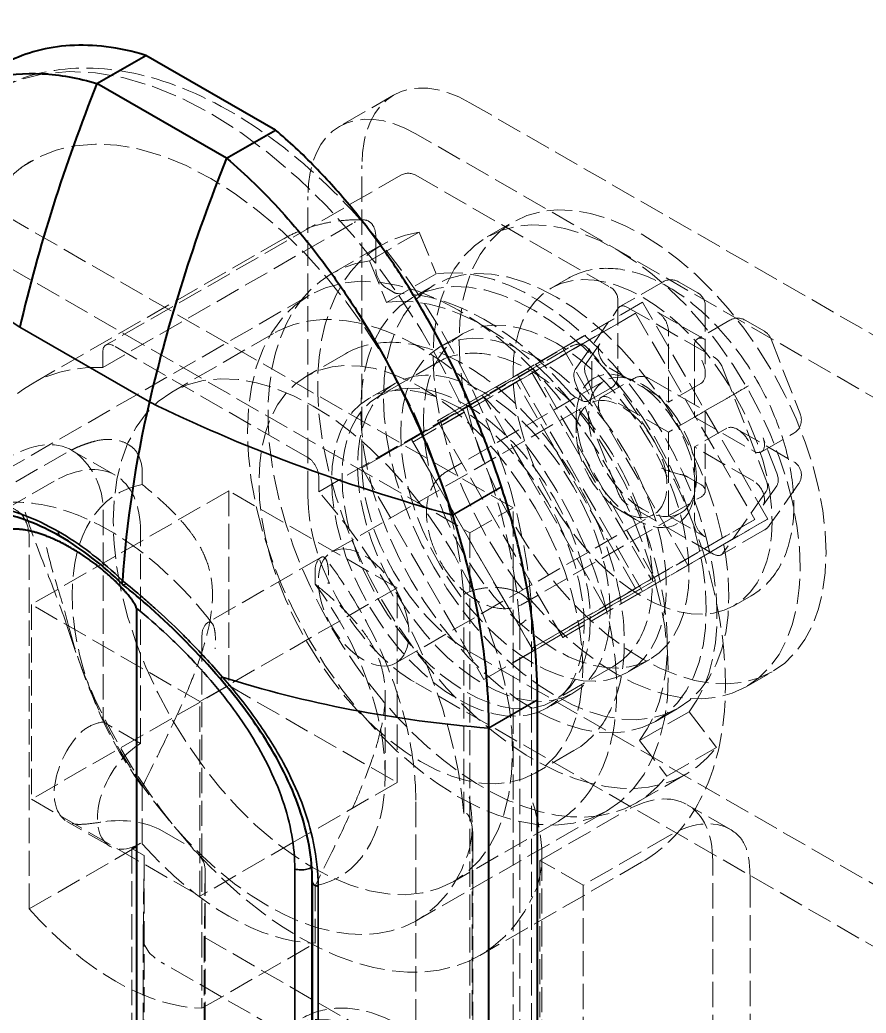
# Model space of a CAD drawing. Header units: millimetres. Extents: x 0 to 2378, y 0 to 1682.
# Drawn here: x 2205.78 to 2216.86, y 1419.48 to 1432.49 of the extents above; entities that cross this region are included whole.
import ezdxf

# ---------------------------------------------------------------- set-up
doc = ezdxf.new("R2010")
doc.units = ezdxf.units.MM
doc.header["$LTSCALE"] = 2
doc.linetypes.add('DASHED', pattern=[0.2067, 0.1654, -0.0413])
for name, color, linetype, lineweight, true_color in [('가려진 것(ISO)', 2, 'DASHED', 18, 0xffff00), ('가시적인 것(ISO)', 3, 'Continuous', 40, 0x00ff00), ('가시적인 좁은 것(ISO)', 3, 'Continuous', 35, 0x00ff00)]:
    doc.layers.add(name, color=color, linetype=linetype, lineweight=lineweight, true_color=true_color)

msp = doc.modelspace()

# ---------------------------------------------------------------- linework, layer by layer
at = {"layer": '가려진 것(ISO)'}
for p, q in [((2210.6735, 1431.501), (2209.9664, 1431.0938)), ((2211.6715, 1431.403), (2218.969, 1427.2006)), ((2218.2619, 1426.7934), (2210.9644, 1430.9958)), ((2210.2573, 1426.658), (2210.2573, 1430.5823)), ((2210.7658, 1430.4521), (2206.905, 1428.2288)), ((2210.9654, 1430.4521), (2213.511, 1428.9862)), ((2209.5502, 1426.2508), (2209.5502, 1430.1751)), ((2212.2374, 1426.0949), (2205.4491, 1430.004)), ((2206.8634, 1427.936), (2210.1585, 1429.8335)), ((2211.8983, 1429.6445), (2212.2377, 1429.8399)), ((2210.3567, 1429.3328), (2211.0072, 1429.7074)), ((2211.0072, 1429.7074), (2211.2321, 1429.162)), ((2204.8835, 1429.6783), (2211.6717, 1425.7692)), ((2209.2226, 1429.6145), (2205.9275, 1427.717)), ((2210.4413, 1429.6314), (2210.4413, 1429.2163)), ((2209.8594, 1429.1627), (2210.5099, 1429.5373)), ((2210.3567, 1429.3328), (2210.5815, 1428.7873)), ((2210.5815, 1428.7873), (2211.2321, 1429.162)), ((2212.7368, 1428.9733), (2212.963, 1429.1037)), ((2214.2046, 1429.057), (2213.6389, 1428.7313)), ((2214.4042, 1429.057), (2214.6565, 1428.9117)), ((2210.6707, 1428.9207), (2210.5827, 1428.9714)), ((2210.9092, 1428.8441), (2211.2062, 1429.0151)), ((2209.5699, 1428.8806), (2204.6304, 1426.0361)), ((2213.6112, 1428.8129), (2213.6112, 1427.8318)), ((2213.9344, 1428.7897), (2212.2944, 1427.838)), ((2212.8879, 1428.187), (2213.9344, 1428.7897)), ((2213.0529, 1427.9064), (2213.6163, 1428.7102)), ((2213.7387, 1428.7214), (2214.8655, 1428.0726)), ((2215.5744, 1425.9491), (2213.9344, 1428.7897)), ((2214.7567, 1428.7384), (2214.7567, 1427.8543)), ((2212.2842, 1427.7399), (2213.8442, 1428.6452)), ((2212.4845, 1427.8622), (2213.8442, 1428.6452)), ((2213.8442, 1428.6452), (2215.4042, 1425.9432)), ((2214.7547, 1428.2993), (2214.1324, 1428.6576)), ((2215.0791, 1428.5534), (2214.6549, 1428.3091)), ((2215.2787, 1428.5534), (2215.531, 1428.4081)), ((2214.2738, 1427.4807), (2214.2738, 1428.4127)), ((2209.0986, 1428.3784), (2207.7692, 1427.6129)), ((2211.2785, 1428.2028), (2211.5754, 1428.3738)), ((2215.6177, 1428.3071), (2216.0014, 1427.3177)), ((2209.5504, 1426.7531), (2207.0048, 1428.219)), ((2209.6918, 1426.3072), (2212.9869, 1428.2048)), ((2212.8879, 1428.187), (2211.2479, 1427.2353)), ((2214.5279, 1425.3465), (2212.8879, 1428.187)), ((2213.3739, 1428.2442), (2213.1943, 1427.9879)), ((2214.6133, 1428.2172), (2214.6133, 1427.2852)), ((2206.8634, 1428.137), (2206.8634, 1427.936)), ((2210.0419, 1428.1139), (2209.5328, 1427.8207)), ((2211.2539, 1428.004), (2210.4761, 1427.5561)), ((2212.5061, 1427.9209), (2210.9061, 1426.9924)), ((2211.8555, 1427.5463), (2212.5061, 1427.9209)), ((2214.1061, 1425.1496), (2212.5061, 1427.9209)), ((2213.2697, 1428.0027), (2213.2697, 1427.5875)), ((2213.4964, 1427.9284), (2214.2738, 1427.4807)), ((2214.988, 1427.9203), (2215.5514, 1426.4677)), ((2210.9451, 1426.9689), (2212.4679, 1427.8526)), ((2212.2944, 1427.838), (2211.2479, 1427.2353)), ((2213.4354, 1427.7601), (2211.3706, 1426.5711)), ((2212.2944, 1427.838), (2213.9344, 1424.9974)), ((2212.5051, 1427.8312), (2214.0279, 1425.1937)), ((2213.1943, 1427.8244), (2213.3739, 1427.3612)), ((2213.3966, 1427.5457), (2213.8209, 1427.7901)), ((2214.0205, 1427.7901), (2214.7567, 1427.3661)), ((2210.6878, 1427.7242), (2210.3484, 1427.5287)), ((2210.9245, 1426.9569), (2212.2842, 1427.7399)), ((2213.8442, 1425.0379), (2212.2842, 1427.7399)), ((2213.6163, 1426.2903), (2213.0529, 1427.7429)), ((2213.511, 1427.6585), (2213.2281, 1427.4957)), ((2214.6981, 1427.725), (2214.2738, 1427.4807)), ((2211.8555, 1427.5463), (2210.2555, 1426.6178)), ((2213.4555, 1424.775), (2211.8555, 1427.5463)), ((2213.1283, 1427.5055), (2213.0403, 1427.5561)), ((2214.2738, 1427.0882), (2213.4964, 1427.5359)), ((2215.0375, 1427.5295), (2214.6133, 1427.2852)), ((2209.8612, 1425.5172), (2213.2411, 1427.4636)), ((2214.7567, 1427.3661), (2214.7567, 1426.3185)), ((2211.2479, 1427.2353), (2212.8879, 1424.3948)), ((2213.0664, 1427.0777), (2213.0664, 1427.2895)), ((2214.6981, 1427.3326), (2214.2738, 1427.0882)), ((2214.6133, 1427.2852), (2215.3907, 1426.8375)), ((2215.0375, 1427.1371), (2214.6133, 1426.8928)), ((2215.1786, 1427.1232), (2215.9148, 1426.6992)), ((2210.2555, 1426.6178), (2210.9061, 1426.9924)), ((2210.9061, 1426.9924), (2212.5061, 1424.2211)), ((2214.2738, 1425.9927), (2214.2738, 1427.0882)), ((2215.4905, 1426.8277), (2215.9148, 1427.072)), ((2215.6928, 1426.5491), (2215.5132, 1427.0123)), ((2207.0254, 1426.5228), (2206.4597, 1426.8486)), ((2212.4679, 1424.2884), (2210.9451, 1426.9258)), ((2215.3907, 1426.4451), (2214.6133, 1426.8928)), ((2214.6133, 1426.8928), (2214.6133, 1425.9608)), ((2206.3833, 1426.8148), (2205.1599, 1426.1103)), ((2210.2555, 1426.6178), (2211.8555, 1423.8465)), ((2207.3812, 1426.4002), (2207.3812, 1426.5688)), ((2209.6918, 1426.3072), (2209.6918, 1426.5082)), ((2214.6981, 1426.3999), (2214.5275, 1426.4982)), ((2206.227, 1426.4444), (2205.0956, 1425.7929)), ((2215.5132, 1426.1293), (2215.6928, 1426.3856)), ((2215.9787, 1426.4111), (2215.595, 1425.8636)), ((2208.5126, 1426.3171), (2205.9278, 1424.8287)), ((2210.7188, 1425.0467), (2208.5126, 1426.3171)), ((2208.5126, 1426.3171), (2208.5126, 1423.7664)), ((2214.2738, 1425.9927), (2214.6981, 1426.237)), ((2215.5514, 1426.3041), (2214.988, 1425.5004)), ((2206.8684, 1426.0699), (2206.8684, 1423.2903)), ((2211.6717, 1425.7692), (2212.2374, 1426.0949)), ((2212.2374, 1394.7011), (2212.2374, 1426.0949)), ((2214.8655, 1425.4891), (2213.7387, 1426.138)), ((2210.6995, 1424.0614), (2214.0795, 1426.0078)), ((2214.4335, 1426.027), (2212.3687, 1424.838)), ((2213.658, 1426.0503), (2213.8412, 1425.944)), ((2215.4042, 1425.9432), (2213.8442, 1425.0379)), ((2213.9344, 1424.9974), (2215.5744, 1425.9491)), ((2214.0445, 1425.1602), (2215.4042, 1425.9432)), ((2214.2738, 1425.9927), (2214.7547, 1425.7158)), ((2214.5279, 1425.3465), (2215.5744, 1425.9491)), ((2215.531, 1425.8051), (2214.9653, 1425.4793)), ((2205.8995, 1420.8421), (2205.8995, 1425.7155)), ((2207.3583, 1423.0081), (2207.3583, 1425.7878)), ((2211.6717, 1425.7692), (2211.6717, 1394.3754)), ((2209.7218, 1425.4464), (2208.2401, 1424.5932)), ((2212.8879, 1424.3948), (2214.5279, 1425.3465)), ((2209.644, 1425.2658), (2209.644, 1425.0972)), ((2214.0279, 1425.1506), (2212.5051, 1424.2669)), ((2212.5061, 1424.2211), (2214.1061, 1425.1496)), ((2213.4555, 1424.775), (2214.1061, 1425.1496)), ((2210.7188, 1425.0467), (2208.3867, 1423.7037)), ((2210.7188, 1422.4959), (2210.7188, 1425.0467)), ((2212.4845, 1424.2549), (2213.8442, 1425.0379)), ((2211.5925, 1424.9596), (2211.5925, 1422.093)), ((2212.8879, 1424.3948), (2213.9344, 1424.9974)), ((2215.1321, 1424.8137), (2215.3584, 1424.9441)), ((2208.134, 1423.5582), (2205.9278, 1424.8287)), ((2205.9278, 1424.8287), (2205.9278, 1422.2779)), ((2211.8555, 1423.8465), (2213.4555, 1424.775)), ((2212.4802, 1424.7752), (2212.4802, 1395.6769)), ((2212.3279, 1424.5679), (2212.3279, 1395.4673)), ((2208.1623, 1424.4125), (2208.1623, 1419.5391)), ((2211.6715, 1424.2085), (2218.969, 1420.0062)), ((2211.8555, 1423.8465), (2212.5061, 1424.2211)), ((2213.7337, 1423.9392), (2214.0307, 1424.1102)), ((2213.5494, 1424.0177), (2212.7716, 1423.5698)), ((2215.2917, 1423.7517), (2215.6311, 1423.9472)), ((2208.5126, 1423.7664), (2205.9278, 1422.2779)), ((2208.5126, 1423.7664), (2210.7188, 1422.4959)), ((2218.2619, 1419.599), (2210.9644, 1423.8013)), ((2208.3867, 1423.7037), (2208.134, 1423.5582)), ((2210.5632, 1423.6492), (2210.5632, 1422.5904)), ((2213.0233, 1423.6686), (2212.6839, 1423.4731)), ((2208.134, 1421.0075), (2208.134, 1423.5582)), ((2214.103, 1423.2979), (2214.4, 1423.469)), ((2213.8944, 1423.0493), (2214.5449, 1423.4239)), ((2214.5449, 1423.4239), (2214.9047, 1422.9568)), ((2207.3583, 1423.0081), (2206.8684, 1423.2903)), ((2213.8944, 1423.0493), (2214.2542, 1422.5822)), ((2214.2542, 1422.5822), (2214.9047, 1422.9568)), ((2213.0361, 1422.9144), (2212.527, 1422.6212)), ((2213.8517, 1422.2301), (2214.5022, 1422.6047)), ((2207.3812, 1421.6954), (2207.3812, 1422.4454)), ((2210.7188, 1422.4959), (2209.354, 1421.71)), ((2205.9278, 1422.2779), (2208.134, 1421.0075)), ((2210.9632, 1400.3738), (2210.9632, 1422.2647)), ((2215.0864, 1421.8808), (2214.5207, 1422.2066)), ((2213.4624, 1422.1213), (2210.9733, 1420.6879)), ((2212.5909, 1421.4766), (2213.7223, 1422.1281)), ((2206.9591, 1421.6608), (2206.3934, 1421.9866)), ((2212.7914, 1421.9657), (2211.4621, 1421.2002)), ((2211.702, 1421.929), (2211.702, 1402.5893)), ((2207.6412, 1421.863), (2207.97, 1421.6736)), ((2211.7118, 1421.7784), (2211.7118, 1396.2595)), ((2214.288, 1421.8023), (2213.1566, 1421.1508)), ((2205.8995, 1420.8421), (2207.3812, 1421.6954)), ((2207.3583, 1421.7001), (2207.2442, 1421.6344)), ((2209.3538, 1421.7099), (2208.134, 1421.0075)), ((2207.2442, 1421.6344), (2207.2442, 1409.5347)), ((2207.4069, 1421.5407), (2207.2442, 1421.6344)), ((2207.3927, 1420.4739), (2207.4069, 1421.5407)), ((2207.4069, 1421.5407), (2207.4069, 1409.441)), ((2212.6157, 1421.5409), (2212.6157, 1401.0829)), ((2213.9228, 1421.4525), (2211.8015, 1420.2309)), ((2213.1566, 1421.1508), (2212.5909, 1421.4766)), ((2212.5909, 1421.4766), (2212.5909, 1398.5853)), ((2214.8537, 1418.6919), (2214.8537, 1421.4715)), ((2208.2043, 1421.3443), (2208.1927, 1420.4703)), ((2208.2043, 1421.3478), (2208.2043, 1409.2481)), ((2209.644, 1421.1424), (2209.644, 1420.3923)), ((2213.1566, 1421.1508), (2213.1566, 1398.2595)), ((2215.3436, 1421.1894), (2215.3436, 1418.4098)), ((2207.3927, 1420.4703), (2207.3927, 1408.3706)), ((2208.1927, 1420.4703), (2212.7182, 1417.8643)), ((2208.1927, 1420.4703), (2208.1927, 1408.3706)), ((2208.1623, 1419.5391), (2209.644, 1420.3923)), ((2212.1525, 1417.5385), (2207.627, 1420.1446))]:
    msp.add_line(p, q, dxfattribs=at)
for centre, start, end in [((2210.8656, 1430.2788), 60.06401, 119.93599), ((2214.3044, 1428.8837), 60.06401, 119.93599), ((2213.4112, 1428.8129), 0, 60.06401), ((2214.5567, 1428.7384), 0, 60.06401), ((2215.1789, 1428.3801), 60.06401, 119.93599), ((2215.4312, 1428.2348), 21.19789, 60.06401), ((2213.4112, 1427.8318), 299.93599, 0), ((2213.9207, 1427.6167), 60.06401, 119.93599), ((2215.8149, 1427.2453), 299.93599, 21.19789), ((2215.8149, 1426.5259), 324.97291, 60.06401), ((2215.4312, 1425.9784), 299.93599, 324.97291)]:
    msp.add_arc(centre, 0.2, start, end, dxfattribs=at)
for centre, major_axis, ratio, start_param, end_param in [((2208.2776, 1426.5665), (-2.8657, 4.9764), 0.5780931, 4.0000824, 6.9993593), ((2211.6715, 1429.7679), (-0.9981, 1.7332), 0.5780931, 5.4997209, 7.0705172), ((2208.2776, 1426.5665), (-2.3467, 4.0751), 0.5780931, 4.007562, 6.9918797), ((2210.9644, 1429.3607), (-0.9981, 1.7332), 0.5780931, 5.4997209, 7.0705172), ((2212.5061, 1426.071), (1.9961, -3.4663), 0.5780931, 2.9166336, 6.5120118), ((2211.8555, 1425.6964), (1.9961, -3.4663), 0.5780931, 2.9166336, 6.5120118), ((2210.5827, 1429.1349), (0.0998, -0.1733), 0.5780931, 3.9289245, 5.4997209), ((2212.5061, 1426.071), (-1.6967, 2.9464), 0.5780931, 3.3704192, 6.0582262), ((2211.8555, 1425.6964), (-1.6967, 2.9464), 0.5780931, 3.3704192, 6.0582262), ((2210.6707, 1429.0842), (0.0998, -0.1733), 0.5780931, 5.4997209, 5.9684047), ((2211.8555, 1425.6964), (-1.7513, 3.0411), 0.5780931, 5.031037, 5.9684047), ((2213.7387, 1428.5579), (-0.0998, 0.1733), 0.5780931, 5.4997209, 6.5469184), ((2214.1324, 1428.4941), (-0.0998, 0.1733), 0.5780931, 3.9289245, 5.4997209), ((2214.7547, 1428.1358), (-0.0998, 0.1733), 0.5780931, 5.4997209, 7.0705172), ((2207.0048, 1428.0555), (-0.0998, 0.1733), 0.5780931, 5.4997209, 7.0705172), ((2213.4964, 1428.0919), (-0.0998, 0.1733), 0.5780931, 0.2637331, 2.3581282), ((2214.5567, 1427.9699), (0.1416, -0.2449), 0.5769785, 6.2822185, 7.8530148), ((2214.8655, 1427.9091), (-0.0998, 0.1733), 0.5780931, 4.4525233, 5.4997209), ((2208.2776, 1423.636), (-2.3501, 4.081), 0.5780931, 5.9383399, 6.9753227), ((2213.1754, 1427.7542), (-0.0998, 0.1733), 0.5780931, 0.2637331, 1.3109306), ((2213.3168, 1427.8356), (-0.0998, 0.1733), 0.5780931, 0.2637331, 1.3109306), ((2215.1789, 1427.6116), (0.2, 0.1156), 0.0016725, 3.9260239, 5.4968203), ((2213.0403, 1427.7196), (0.0998, -0.1733), 0.5780931, 5.031037, 5.4997209), ((2213.1283, 1427.669), (0.0998, -0.1733), 0.5780931, 5.4997209, 7.0705172), ((2213.4964, 1427.3724), (-0.0998, 0.1733), 0.5780931, 5.4997209, 7.594116), ((2214.5567, 1427.2505), (0.2, 0.1156), 0.0016725, 5.4968203, 7.0676166), ((2215.1789, 1426.8922), (-0.1416, 0.2449), 0.5769785, 4.7114221, 6.2822185), ((2205.6613, 1425.4621), (0.7985, 1.3865), 0.5780931, 6.2185877, 7.0666498), ((2215.3907, 1427.001), (0.0998, -0.1733), 0.5780931, 5.4997209, 7.594116), ((2206.227, 1425.1363), (0.7985, 1.3865), 0.5780931, 5.4958534, 7.0666498), ((2207.0984, 1426.7317), (0.1996, -0.3466), 0.5780931, 0.7873319, 1.3777872), ((2209.5504, 1426.5896), (-0.0998, 0.1733), 0.5780931, 3.9289245, 5.4997209), ((2211.6715, 1425.8436), (-0.9981, 1.7332), 0.5780931, 0.7873319, 2.3581282), ((2214.3044, 1426.6272), (-0.2442, 0.0861), 0.2196918, 1.1244757, 2.1718132), ((2214.3861, 1426.4167), (0.2155, -0.0261), 0.5643253, 0.9254022, 1.449001), ((2215.4289, 1426.4564), (0.0998, -0.1733), 0.5780931, 0.2637331, 1.3109306), ((2215.5703, 1426.5379), (0.0998, -0.1733), 0.5780931, 0.2637331, 1.3109306), ((2208.5126, 1423.7713), (-1.4472, 2.5131), 0.5780931, 6.0841509, 8.0568834), ((2214.5567, 1426.3185), (0.2, 0), 0.5758617, 5.4977871, 7.0685835), ((2215.3907, 1426.2816), (0.0998, -0.1733), 0.5780931, 0.2637331, 2.3581282), ((2210.9644, 1425.4364), (0.9981, -1.7332), 0.5780931, 3.9289245, 5.4997209), ((2208.2776, 1423.636), (-2.3501, 4.081), 0.5780931, 4.024119, 5.0611018), ((2213.7387, 1426.3015), (0.0998, -0.1733), 0.5780931, 4.4525233, 5.4997209), ((2214.7547, 1425.8793), (0.0998, -0.1733), 0.5780931, 3.9289245, 5.4997209), ((2205.6167, 1425.8784), (-0.1996, 0.3466), 0.5780931, 3.9289245, 4.5193799), ((2209.9268, 1425.1029), (-0.1996, 0.3466), 0.5780931, 0.1968765, 0.7873319), ((2214.8655, 1425.6526), (0.0998, -0.1733), 0.5780931, 5.4997209, 6.5469184), ((2208.5126, 1423.7713), (1.4472, -2.5131), 0.5780931, 6.0841509, 8.0568834), ((2209.4514, 1424.3119), (2.3501, -4.081), 0.5780931, 4.344059, 6.6553827), ((2209.0271, 1424.0676), (1.9462, -3.3797), 0.5780931, 4.2505655, 6.7488762), ((2208.4451, 1424.2496), (-0.1996, 0.3466), 0.5780931, 0.1968765, 0.7873319), ((2206.7927, 1422.6799), (-0.3992, -0.6933), 0.5780931, 4.4486559, 6.543051), ((2207.3583, 1422.3541), (-0.3992, -0.6933), 0.5780931, 3.9250571, 7.0666498), ((2213.7223, 1420.82), (0.7985, 1.3865), 0.5780931, 5.4958534, 7.0666498), ((2207.0755, 1421.5372), (0.8, 0), 0.5758617, 0.7853988, 1.8325957), ((2214.288, 1420.4943), (0.7985, 1.3865), 0.5780931, 6.2185877, 7.0666498), ((2208.5126, 1423.7713), (1.8464, -3.2064), 0.5780931, 5.0525321, 5.9469096), ((2207.4043, 1421.3478), (0.8, 0), 0.5758617, 6.2755519, 7.0685828), ((2207.0309, 1422.9181), (1.8464, -3.2064), 0.5780931, 5.0525321, 5.9469096), ((2208.1927, 1420.4703), (-0.8, 0), 0.5758617, 6.2755519, 7.0685835)]:
    msp.add_ellipse(centre, major_axis=major_axis, ratio=ratio, start_param=start_param, end_param=end_param, dxfattribs=at)
for centre, major_axis in [((2213.9344, 1426.8935), (1.6967, -2.9464)), ((2213.595, 1426.6981), (1.6967, -2.9464)), ((2211.5161, 1425.5009), (1.9462, -3.3797)), ((2212.8031, 1426.242), (1.5969, -2.7731)), ((2212.5061, 1426.071), (1.5969, -2.7731)), ((2213.9344, 1426.8935), (1.1977, -2.0798)), ((2212.8031, 1426.242), (1.2276, -2.1318)), ((2212.5061, 1426.071), (1.2276, -2.1318)), ((2211.0299, 1425.2209), (1.4971, -2.5998)), ((2209.6157, 1424.4065), (1.8464, -3.2064)), ((2211.8555, 1425.6964), (1.1677, -2.0278)), ((2211.5161, 1425.5009), (1.1677, -2.0278)), ((2211.6239, 1425.563), (1.1478, -1.9931)), ((2213.8442, 1426.8416), (0.5489, -0.9532)), ((2213.9344, 1426.8935), (0.499, -0.8666)), ((2213.6603, 1426.7357), (0.4192, -0.7279)), ((2210.2803, 1424.7893), (0.4192, -0.7279)), ((2210.4555, 1417.2019), (1.1977, -2.0798))]:
    msp.add_ellipse(centre, major_axis=major_axis, ratio=0.5780931, dxfattribs=at)
for points, knots in [([(2205.4119, 1431.5429), (2205.7212, 1431.7211), (2206.0724, 1431.8237), (2206.8323, 1431.8777), (2207.2429, 1431.8182), (2208.1059, 1431.5385), (2208.5593, 1431.3016), (2209.4441, 1430.6753), (2209.8747, 1430.2823), (2210.6639, 1429.3881), (2211.0228, 1428.8877), (2211.6369, 1427.8284), (2211.8925, 1427.27), (2212.2765, 1426.145), (2212.4046, 1425.5786), (2212.4681, 1424.9509), (2212.4749, 1424.8676), (2212.4799, 1424.7848)], [3.9289245, 3.9289245, 3.9289245, 3.9289245, 4.2022228, 4.2022228, 4.4979342, 4.4979342, 4.8260424, 4.8260424, 5.1614719, 5.1614719, 5.4946202, 5.4946202, 5.8265349, 5.8265349, 6.1596054, 6.1596054, 6.2109834, 6.2109834, 6.2109834, 6.2109834]), ([(2205.1145, 1428.9811), (2205.1264, 1429.1518), (2205.1491, 1429.3125), (2205.2138, 1429.6103), (2205.2557, 1429.7473), (2205.3556, 1429.9952), (2205.4134, 1430.106), (2205.5416, 1430.3014), (2205.6119, 1430.3859), (2205.7631, 1430.531), (2205.8439, 1430.5916), (2205.9309, 1430.6417)], [3.21910618, 3.21910618, 3.21910618, 3.21910618, 3.36106985, 3.36106985, 3.50303352, 3.50303352, 3.64499719, 3.64499719, 3.78696086, 3.78696086, 3.92892453, 3.92892453, 3.92892453, 3.92892453]), ([(2210.2792, 1429.8685), (2210.2038, 1429.8706), (2210.1288, 1429.8691), (2209.9806, 1429.8584), (2209.9072, 1429.8493), (2209.7626, 1429.8233), (2209.6914, 1429.8064), (2209.5518, 1429.7648), (2209.4834, 1429.7401), (2209.3501, 1429.6831), (2209.2853, 1429.6506), (2209.2226, 1429.6145)], [2.01326264, 2.01326264, 2.01326264, 2.01326264, 2.08146227, 2.08146227, 2.14966189, 2.14966189, 2.21786152, 2.21786152, 2.28606115, 2.28606115, 2.35426078, 2.35426078, 2.35426078, 2.35426078]), ([(2210.4413, 1429.6314), (2210.4413, 1429.6785), (2210.4326, 1429.729), (2210.4041, 1429.7974), (2210.3802, 1429.8286), (2210.3298, 1429.8615), (2210.2952, 1429.8704), (2210.2318, 1429.866), (2210.1922, 1429.853), (2210.1585, 1429.8335)], [0.47463503, 0.47463503, 0.47463503, 0.47463503, 0.5177997, 0.5177997, 0.55812163, 0.55812163, 0.59579035, 0.59579035, 0.63156744, 0.63156744, 0.63156744, 0.63156744]), ([(2212.963, 1429.1037), (2213.0922, 1429.178), (2213.239, 1429.2205), (2213.5568, 1429.2417), (2213.7288, 1429.2159), (2214.0895, 1429.0967), (2214.2787, 1428.9968), (2214.6475, 1428.7334), (2214.8269, 1428.5688), (2215.1557, 1428.1943), (2215.3053, 1427.9849), (2215.5612, 1427.5418), (2215.6677, 1427.3083), (2215.8276, 1426.8384), (2215.8808, 1426.6019), (2215.9266, 1426.1471), (2215.9188, 1425.9288), (2215.8371, 1425.5351), (2215.7639, 1425.3585), (2215.5753, 1425.1027), (2215.4743, 1425.0108), (2215.3584, 1424.9441)], [3.9289245, 3.9289245, 3.9289245, 3.9289245, 4.2052532, 4.2052532, 4.5032752, 4.5032752, 4.8312275, 4.8312275, 5.1653932, 5.1653932, 5.4974106, 5.4974106, 5.8283163, 5.8283163, 6.1602978, 6.1602978, 6.4944399, 6.4944399, 6.8224877, 6.8224877, 7.0705172, 7.0705172, 7.0705172, 7.0705172]), ([(2212.7914, 1421.9657), (2212.9894, 1422.0797), (2213.1567, 1422.2457), (2213.4179, 1422.6663), (2213.5091, 1422.924), (2213.6063, 1423.509), (2213.6092, 1423.8388), (2213.5245, 1424.5322), (2213.4365, 1424.8959), (2213.1799, 1425.6192), (2213.0114, 1425.9787), (2212.611, 1426.6583), (2212.3792, 1426.9784), (2211.8747, 1427.548), (2211.602, 1427.7972), (2211.0412, 1428.1993), (2210.7532, 1428.352), (2210.1901, 1428.5417), (2209.9148, 1428.5793), (2209.4568, 1428.5345), (2209.267, 1428.4754), (2209.0986, 1428.3784)], [5.4958534, 5.4958534, 5.4958534, 5.4958534, 5.7967464, 5.7967464, 6.1096933, 6.1096933, 6.4339341, 6.4339341, 6.7593045, 6.7593045, 7.083762, 7.083762, 7.4078517, 7.4078517, 7.7323914, 7.7323914, 8.0578304, 8.0578304, 8.3815069, 8.3815069, 8.6374461, 8.6374461, 8.6374461, 8.6374461]), ([(2213.0361, 1422.9144), (2213.1967, 1423.0068), (2213.3327, 1423.1409), (2213.5462, 1423.4802), (2213.6211, 1423.6881), (2213.7027, 1424.1612), (2213.7063, 1424.4287), (2213.6398, 1424.9913), (2213.5693, 1425.2865), (2213.3626, 1425.8735), (2213.2266, 1426.1652), (2212.9029, 1426.7168), (2212.7153, 1426.9766), (2212.3064, 1427.4393), (2212.0852, 1427.6419), (2211.6293, 1427.9693), (2211.3946, 1428.0938), (2210.935, 1428.2484), (2210.7097, 1428.279), (2210.3349, 1428.2417), (2210.1797, 1428.1932), (2210.0419, 1428.1139)], [5.4958534, 5.4958534, 5.4958534, 5.4958534, 5.7927063, 5.7927063, 6.1036639, 6.1036639, 6.4287147, 6.4287147, 6.75537, 6.75537, 7.0809067, 7.0809067, 7.405978, 7.405978, 7.7315989, 7.7315989, 8.0583196, 8.0583196, 8.3827602, 8.3827602, 8.6374461, 8.6374461, 8.6374461, 8.6374461]), ([(2212.9869, 1428.2048), (2213.0206, 1428.2242), (2213.0602, 1428.2372), (2213.1236, 1428.2416), (2213.1582, 1428.2327), (2213.2086, 1428.1998), (2213.2325, 1428.1687), (2213.261, 1428.1003), (2213.2697, 1428.0497), (2213.2697, 1428.0027)], [-0.63156744, -0.63156744, -0.63156744, -0.63156744, -0.59579035, -0.59579035, -0.55812163, -0.55812163, -0.5177997, -0.5177997, -0.47463503, -0.47463503, -0.47463503, -0.47463503]), ([(2213.9228, 1421.4525), (2214.1762, 1421.5984), (2214.3931, 1421.8056), (2214.7426, 1422.3238), (2214.8684, 1422.6407), (2215.0223, 1423.3698), (2215.0394, 1423.7892), (2214.9566, 1424.6745), (2214.8541, 1425.1412), (2214.543, 1426.0684), (2214.335, 1426.5286), (2213.8354, 1427.3995), (2213.5442, 1427.8103), (2213.2209, 1428.1812), (2213.2171, 1428.1856), (2213.2132, 1428.1899)], [5.4958534, 5.4958534, 5.4958534, 5.4958534, 5.7714997, 5.7714997, 6.0690102, 6.0690102, 6.3970059, 6.3970059, 6.7314524, 6.7314524, 7.0637199, 7.0637199, 7.3948489, 7.3948489, 7.3987869, 7.3987869, 7.3987869, 7.3987869]), ([(2213.5494, 1424.0177), (2213.6727, 1424.0887), (2213.7774, 1424.191), (2213.9431, 1424.449), (2214.0017, 1424.6072), (2214.0677, 1424.9681), (2214.072, 1425.1733), (2214.0238, 1425.6051), (2213.9708, 1425.8318), (2213.8141, 1426.2825), (2213.7105, 1426.5065), (2213.4635, 1426.93), (2213.3201, 1427.1296), (2213.0069, 1427.4854), (2212.837, 1427.6414), (2212.486, 1427.894), (2212.3047, 1427.9904), (2211.9486, 1428.1098), (2211.7734, 1428.1335), (2211.4817, 1428.1036), (2211.3611, 1428.0657), (2211.2539, 1428.004)], [5.4958534, 5.4958534, 5.4958534, 5.4958534, 5.7865077, 5.7865077, 6.0940592, 6.0940592, 6.4202398, 6.4202398, 6.7489827, 6.7489827, 7.0762878, 7.0762878, 7.4029609, 7.4029609, 7.7303391, 7.7303391, 8.059131, 8.059131, 8.3847206, 8.3847206, 8.6374461, 8.6374461, 8.6374461, 8.6374461]), ([(2212.4845, 1427.8622), (2212.4796, 1427.8594), (2212.4738, 1427.856), (2212.4679, 1427.8526), (2212.4679, 1427.8526), (2212.4679, 1427.8526)], [-0.1732924933, -0.1732924933, -0.1732924933, -0.1732924933, -0.1644983658, -0.1644983658, -0.1644968349, -0.1644968349, -0.1644968349, -0.1644968349]), ([(2207.3333, 1426.7784), (2207.332, 1426.7815), (2207.3306, 1426.7845), (2207.313, 1426.8214), (2207.2903, 1426.8515), (2207.2302, 1426.908), (2207.1917, 1426.9319), (2207.0956, 1426.9734), (2207.0359, 1426.9862), (2206.9209, 1426.994), (2206.865, 1426.9901), (2206.7541, 1426.9695), (2206.6987, 1426.9521), (2206.6457, 1426.9283), (2206.6449, 1426.928), (2206.6441, 1426.9276)], [-0.19610765, -0.19610765, -0.19610765, -0.19610765, -0.19355647, -0.19355647, -0.16478853, -0.16478853, -0.13089559, -0.13089559, -0.08571649, -0.08571649, -0.04378836, -0.04378836, 0, 0, 0.00064711, 0.00064711, 0.00064711, 0.00064711]), ([(2206.7609, 1426.9689), (2206.7344, 1426.962), (2206.7081, 1426.9544), (2206.6561, 1426.9379), (2206.6303, 1426.929), (2206.5792, 1426.9097), (2206.554, 1426.8995), (2206.5041, 1426.8775), (2206.4795, 1426.8659), (2206.4309, 1426.8413), (2206.4069, 1426.8284), (2206.3833, 1426.8148)], [2.19718119, 2.19718119, 2.19718119, 2.19718119, 2.2285971, 2.2285971, 2.26001302, 2.26001302, 2.29142894, 2.29142894, 2.32284486, 2.32284486, 2.35426078, 2.35426078, 2.35426078, 2.35426078]), ([(2210.9245, 1426.9569), (2210.9322, 1426.9468), (2210.9393, 1426.936), (2210.9451, 1426.9258), (2210.9451, 1426.9258), (2210.9451, 1426.9258)], [-0.1732924933, -0.1732924933, -0.1732924933, -0.1732924933, -0.1644983658, -0.1644983658, -0.1644970959, -0.1644970959, -0.1644970959, -0.1644970959]), ([(2206.5098, 1426.8159), (2206.5938, 1426.7539), (2206.6835, 1426.6525), (2206.8243, 1426.392), (2206.8684, 1426.2294), (2206.8684, 1426.0699)], [0.33262756, 0.33262756, 0.33262756, 0.33262756, 0.46636399, 0.46636399, 0.61266995, 0.61266995, 0.61266995, 0.61266995]), ([(2211.3706, 1426.5711), (2211.3151, 1426.5391), (2211.2666, 1426.4955), (2211.186, 1426.3898), (2211.1557, 1426.3266), (2211.1114, 1426.1792), (2211.102, 1426.0933), (2211.1069, 1425.9072), (2211.1239, 1425.8064), (2211.1821, 1425.6061), (2211.2233, 1425.5067), (2211.3248, 1425.3186), (2211.3849, 1425.2297), (2211.52, 1425.0694), (2211.5949, 1424.998), (2211.7557, 1424.88), (2211.8417, 1424.8335), (2212.0157, 1424.7781), (2212.1038, 1424.7669), (2212.2528, 1424.7865), (2212.314, 1424.8064), (2212.3687, 1424.838)], [2.3542608, 2.3542608, 2.3542608, 2.3542608, 2.592027, 2.592027, 2.8537382, 2.8537382, 3.1720468, 3.1720468, 3.5250954, 3.5250954, 3.8772465, 3.8772465, 4.2259396, 4.2259396, 4.5766864, 4.5766864, 4.9312889, 4.9312889, 5.2613846, 5.2613846, 5.4958534, 5.4958534, 5.4958534, 5.4958534]), ([(2205.8516, 1425.9252), (2205.8503, 1425.9282), (2205.8489, 1425.9312), (2205.8313, 1425.9681), (2205.8086, 1425.9983), (2205.7485, 1426.0548), (2205.71, 1426.0787), (2205.6139, 1426.1202), (2205.5542, 1426.133), (2205.4392, 1426.1407), (2205.3833, 1426.1369), (2205.2947, 1426.1204), (2205.2609, 1426.1115), (2205.2278, 1426.1003)], [-0.19610765, -0.19610765, -0.19610765, -0.19610765, -0.19355647, -0.19355647, -0.16478853, -0.16478853, -0.13089559, -0.13089559, -0.08571649, -0.08571649, -0.04378836, -0.04378836, -0.01724188, -0.01724188, -0.01724188, -0.01724188]), ([(2208.297, 1424.581), (2208.1292, 1424.7983), (2207.9484, 1425.0005), (2207.5686, 1425.3646), (2207.3697, 1425.5265), (2206.961, 1425.8013), (2206.7513, 1425.9142), (2206.3276, 1426.0825), (2206.1136, 1426.1379), (2205.6892, 1426.1807), (2205.4786, 1426.1677), (2205.2792, 1426.1157)], [1.0144187, 1.0144187, 1.0144187, 1.0144187, 1.2509712, 1.2509712, 1.4875237, 1.4875237, 1.7240762, 1.7240762, 1.9606287, 1.9606287, 2.1971812, 2.1971812, 2.1971812, 2.1971812]), ([(2206.4042, 1424.5139), (2206.3139, 1424.8027), (2206.1983, 1425.0842), (2205.9922, 1425.6102), (2205.9012, 1425.8542), (2205.8385, 1426.0667)], [-0.47492577, -0.47492577, -0.47492577, -0.47492577, -0.23746289, -0.23746289, 0, 0, 0, 0]), ([(2206.128, 1425.5742), (2206.1593, 1425.4325), (2206.2049, 1425.2713), (2206.3082, 1424.9287), (2206.366, 1424.7475), (2206.4108, 1424.5663)], [0, 0, 0, 0, 0.15025987, 0.15025987, 0.30051975, 0.30051975, 0.30051975, 0.30051975]), ([(2209.6918, 1425.4203), (2209.6932, 1425.4218), (2209.6945, 1425.4232), (2209.7106, 1425.4407), (2209.7244, 1425.4498), (2209.7519, 1425.4558), (2209.7647, 1425.4502), (2209.7899, 1425.4219), (2209.8006, 1425.3942), (2209.8148, 1425.3275), (2209.8187, 1425.2892), (2209.8215, 1425.2032), (2209.82, 1425.1547), (2209.8155, 1425.1029), (2209.8154, 1425.1022), (2209.8154, 1425.1014)], [0.20963423, 0.20963423, 0.20963423, 0.20963423, 0.21275224, 0.21275224, 0.24791191, 0.24791191, 0.28933525, 0.28933525, 0.34455235, 0.34455235, 0.39579616, 0.39579616, 0.44931352, 0.44931352, 0.45010441, 0.45010441, 0.45010441, 0.45010441]), ([(2210.9632, 1422.2647), (2210.9632, 1422.4705), (2210.9451, 1422.6833), (2210.8753, 1423.1159), (2210.8235, 1423.3359), (2210.6889, 1423.7758), (2210.606, 1423.9957), (2210.4125, 1424.4281), (2210.3019, 1424.6406), (2210.0569, 1425.0505), (2209.9226, 1425.2479), (2209.7787, 1425.4343)], [6.2831853, 6.2831853, 6.2831853, 6.2831853, 6.486069, 6.486069, 6.6889528, 6.6889528, 6.8918365, 6.8918365, 7.0947202, 7.0947202, 7.297604, 7.297604, 7.297604, 7.297604]), ([(2214.0445, 1425.1602), (2214.0396, 1425.172), (2214.0338, 1425.1835), (2214.0279, 1425.1937), (2214.0279, 1425.1937), (2214.0279, 1425.1937)], [-0.1732924933, -0.1732924933, -0.1732924933, -0.1732924933, -0.1644983658, -0.1644983658, -0.1644970961, -0.1644970961, -0.1644970961, -0.1644970961]), ([(2207.1766, 1425.1044), (2207.1614, 1425.0947), (2207.1475, 1425.0894), (2207.1371, 1425.0891), (2207.1312, 1425.0889), (2207.1265, 1425.0902), (2207.1229, 1425.093)], [0, 0, 0, 0, 0.33333333, 0.33333333, 0.33333333, 0.5234939, 0.5234939, 0.5234939, 0.5234939]), ([(2211.5925, 1424.9596), (2211.6311, 1424.9819), (2211.6759, 1425.0008), (2211.7244, 1425.0156), (2211.773, 1425.0303), (2211.8254, 1425.0409), (2211.8789, 1425.0468), (2211.9325, 1425.0527), (2211.9872, 1425.054), (2212.0408, 1425.0505), (2212.0944, 1425.047), (2212.1469, 1425.0388), (2212.1956, 1425.0262), (2212.2443, 1425.0136), (2212.2891, 1424.9965), (2212.3279, 1424.9759)], [0, 0, 0, 0, 0.2, 0.2, 0.2, 0.4, 0.4, 0.4, 0.6, 0.6, 0.6, 0.8, 0.8, 0.8, 1, 1, 1, 1]), ([(2212.3279, 1424.9759), (2212.3667, 1424.9552), (2212.3991, 1424.9311), (2212.4239, 1424.9046), (2212.4486, 1424.8781), (2212.4655, 1424.8494), (2212.4739, 1424.8198), (2212.4823, 1424.7902), (2212.4823, 1424.7599), (2212.4738, 1424.73), (2212.4653, 1424.7), (2212.4484, 1424.6706), (2212.4237, 1424.6431), (2212.399, 1424.6157), (2212.3665, 1424.5902), (2212.3279, 1424.5679)], [0, 0, 0, 0, 0.2, 0.2, 0.2, 0.4, 0.4, 0.4, 0.6, 0.6, 0.6, 0.8, 0.8, 0.8, 1, 1, 1, 1]), ([(2208.2102, 1424.567), (2208.2115, 1424.5685), (2208.2128, 1424.57), (2208.2289, 1424.5874), (2208.2427, 1424.5965), (2208.2702, 1424.6026), (2208.2831, 1424.597), (2208.3082, 1424.5686), (2208.3189, 1424.5409), (2208.3331, 1424.4743), (2208.3371, 1424.436), (2208.3398, 1424.3499), (2208.3383, 1424.3014), (2208.3338, 1424.2497), (2208.3338, 1424.2489), (2208.3337, 1424.2482)], [0.20963423, 0.20963423, 0.20963423, 0.20963423, 0.21275224, 0.21275224, 0.24791191, 0.24791191, 0.28933525, 0.28933525, 0.34455235, 0.34455235, 0.39579616, 0.39579616, 0.44931352, 0.44931352, 0.45010441, 0.45010441, 0.45010441, 0.45010441]), ([(2212.4679, 1424.2884), (2212.4679, 1424.2884), (2212.4679, 1424.2884), (2212.4738, 1424.2782), (2212.4796, 1424.2667), (2212.4845, 1424.2549)], [-0.0536392431, -0.0536392431, -0.0536392431, -0.0536392431, -0.0536377031, -0.0536377031, -0.0448435038, -0.0448435038, -0.0448435038, -0.0448435038]), ([(2212.4845, 1424.2549), (2212.4922, 1424.2594), (2212.4993, 1424.2635), (2212.5051, 1424.2669), (2212.5051, 1424.2669), (2212.5051, 1424.2669)], [-0.1732924939, -0.1732924939, -0.1732924939, -0.1732924939, -0.1644983658, -0.1644983658, -0.1644968349, -0.1644968349, -0.1644968349, -0.1644968349]), ([(2206.8684, 1423.2903), (2206.8632, 1423.2894), (2206.858, 1423.2886), (2206.7886, 1423.2761), (2206.7219, 1423.2528), (2206.6031, 1423.182), (2206.5509, 1423.1344), (2206.5098, 1423.0834)], [-0.82888396, -0.82888396, -0.82888396, -0.82888396, -0.82489887, -0.82489887, -0.77462472, -0.77462472, -0.72435056, -0.72435056, -0.72435056, -0.72435056]), ([(2211.6434, 1421.553), (2211.6882, 1421.6826), (2211.7049, 1421.8209), (2211.6982, 1422.1078), (2211.6747, 1422.2564), (2211.6434, 1422.3981)], [0.59163886, 0.59163886, 0.59163886, 0.59163886, 0.74189874, 0.74189874, 0.89215861, 0.89215861, 0.89215861, 0.89215861]), ([(2212.4985, 1422.2314), (2212.5612, 1422.019), (2212.6081, 1421.8003), (2212.6216, 1421.3853), (2212.5888, 1421.1893), (2212.4985, 1421.0044)], [-1.43309057, -1.43309057, -1.43309057, -1.43309057, -1.19562768, -1.19562768, -0.95816479, -0.95816479, -0.95816479, -0.95816479]), ([(2211.7118, 1421.7784), (2211.7118, 1421.8509), (2211.7028, 1421.935), (2211.6758, 1422.0221), (2211.6646, 1422.0494), (2211.6461, 1422.0762), (2211.6386, 1422.0847), (2211.6262, 1422.0936), (2211.6201, 1422.0966), (2211.6101, 1422.0979), (2211.6066, 1422.0979), (2211.5995, 1422.0964), (2211.596, 1422.095), (2211.5925, 1422.093)], [0.11757486, 0.11757486, 0.11757486, 0.11757486, 0.18412839, 0.18412839, 0.20956742, 0.20956742, 0.2203287, 0.2203287, 0.22773921, 0.22773921, 0.23144446, 0.23144446, 0.23514972, 0.23514972, 0.23514972, 0.23514972]), ([(2206.5098, 1421.9506), (2206.5509, 1421.9468), (2206.6031, 1421.9483), (2206.7219, 1421.96), (2206.7886, 1421.9699), (2206.858, 1421.9806), (2206.8632, 1421.9814), (2206.8684, 1421.9822)], [-0.30606206, -0.30606206, -0.30606206, -0.30606206, -0.2557879, -0.2557879, -0.20551375, -0.20551375, -0.20152866, -0.20152866, -0.20152866, -0.20152866]), ([(2215.3436, 1421.1894), (2215.3436, 1421.3489), (2215.3346, 1421.4913), (2215.2721, 1421.7067), (2215.2203, 1421.7862), (2215.1365, 1421.8481)], [-0.61266995, -0.61266995, -0.61266995, -0.61266995, -0.46636399, -0.46636399, -0.33262756, -0.33262756, -0.33262756, -0.33262756]), ([(2209.4841, 1419.412), (2209.6132, 1419.4864), (2209.76, 1419.5289), (2210.0779, 1419.5501), (2210.2498, 1419.5243), (2210.6105, 1419.4051), (2210.7997, 1419.3051), (2211.1685, 1419.0418), (2211.3479, 1418.8772), (2211.6768, 1418.5027), (2211.8263, 1418.2933), (2212.0823, 1417.8502), (2212.1887, 1417.6167), (2212.3486, 1417.1467), (2212.4018, 1416.9103), (2212.4476, 1416.4555), (2212.4399, 1416.2372), (2212.3581, 1415.8435), (2212.2849, 1415.6668), (2212.0963, 1415.4111), (2211.9953, 1415.3192), (2211.8794, 1415.2524)], [3.9289245, 3.9289245, 3.9289245, 3.9289245, 4.2052532, 4.2052532, 4.5032752, 4.5032752, 4.8312275, 4.8312275, 5.1653932, 5.1653932, 5.4974106, 5.4974106, 5.8283163, 5.8283163, 6.1602978, 6.1602978, 6.4944399, 6.4944399, 6.8224877, 6.8224877, 7.0705172, 7.0705172, 7.0705172, 7.0705172])]:
    msp.add_open_spline(points, degree=3, knots=knots, dxfattribs=at)
for points in [[(2212.5051, 1427.8312), (2212.4993, 1427.8413), (2212.4922, 1427.8521), (2212.4845, 1427.8622)], [(2210.9451, 1426.9689), (2210.9393, 1426.9655), (2210.9322, 1426.9614), (2210.9245, 1426.9569)], [(2214.0279, 1425.1506), (2214.0338, 1425.154), (2214.0396, 1425.1574), (2214.0445, 1425.1602)], [(2207.1223, 1425.1393), (2207.1223, 1425.1393), (2207.1223, 1425.1393), (2207.1223, 1425.1393)]]:
    msp.add_open_spline(points, degree=3, dxfattribs=at)
for points in [[(2207.3812, 1422.4454), (2208.8076, 1425.2442), (2207.3812, 1426.4002)], [(2209.644, 1425.0972), (2211.0704, 1423.9412), (2209.644, 1421.1424)]]:
    msp.add_rational_spline(points, [1.55453860991, 2.81760123047, 1.55453860991], degree=2, dxfattribs=at)
at = {"layer": '가시적인 것(ISO)'}
for p, q in [((2206.7872, 1431.6529), (2207.429, 1432.0224)), ((2209.1261, 1431.0452), (2207.429, 1432.0224)), ((2208.4843, 1430.6756), (2206.7872, 1431.6529)), ((2208.4843, 1430.6756), (2209.1261, 1431.0452)), ((2207.3036, 1424.7827), (2207.3036, 1401.8267)), ((2208.3867, 1423.7037), (2208.3867, 1423.7037)), ((2212.5591, 1395.0124), (2212.5591, 1423.5788)), ((2211.9173, 1423.2092), (2211.9173, 1394.6428)), ((2209.354, 1421.71), (2209.3538, 1421.7099)), ((2209.6081, 1421.1975), (2209.6081, 1395.0371))]:
    msp.add_line(p, q, dxfattribs=at)
for centre, major_axis, start_param, end_param in [((2215.5644, 1430.6001), (-7.2296, -12.5544), 4.9541074, 5.1961528), ((2217.2615, 1429.6229), (-7.2296, -12.5544), 4.9541074, 5.1961528), ((2215.5325, 1429.2449), (-5.9525, -10.3366), 5.1961528, 5.4201521), ((2209.6157, 1424.4065), (-1.8464, 3.2064), 2.2649541, 2.2649905)]:
    msp.add_ellipse(centre, major_axis=major_axis, ratio=0.5780931, start_param=start_param, end_param=end_param, dxfattribs=at)
for points, knots in [([(2207.429, 1432.0224), (2207.2519, 1432.0766), (2206.9099, 1432.1505), (2206.4323, 1432.1657), (2206.0002, 1432.0959), (2205.692, 1431.9812), (2205.5271, 1431.8937), (2205.4835, 1431.8687)], [0, 0, 0, 0, 0.13452685, 0.26387613, 0.38935226, 0.51260479, 0.55802711, 0.55802711, 0.55802711, 0.55802711]), ([(2203.8277, 1430.3858), (2203.9701, 1430.6584), (2204.1399, 1430.9006), (2204.5356, 1431.3075), (2204.7609, 1431.4714), (2205.1386, 1431.6456), (2205.2709, 1431.6917), (2205.6167, 1431.7744), (2205.8369, 1431.7946), (2206.1836, 1431.7774), (2206.3015, 1431.7637), (2206.5416, 1431.7203), (2206.6637, 1431.6906), (2206.7872, 1431.6529)], [-1.4373876, -1.4373876, -1.4373876, -1.4373876, -1.077998, -1.077998, -0.718291, -0.718291, -0.538642, -0.538642, -0.2691978, -0.2691978, -0.1345178, -0.1345178, -0.000001, -0.000001, -0.000001, -0.000001]), ([(2212.0856, 1426.3696), (2212.0161, 1426.5827), (2211.8641, 1427.0094), (2211.5963, 1427.6459), (2211.2888, 1428.2729), (2210.9412, 1428.8847), (2210.5529, 1429.4759), (2210.1215, 1430.0419), (2209.6447, 1430.5758), (2209.3031, 1430.8954), (2209.1261, 1431.0452)], [0, 0, 0, 0, 0.122059, 0.2440296, 0.3661056, 0.4882651, 0.6113307, 0.7364757, 0.865538, 1, 1, 1, 1]), ([(2208.4843, 1430.6756), (2208.6078, 1430.5711), (2208.7299, 1430.4602), (2208.9701, 1430.227), (2209.0879, 1430.1049), (2209.4346, 1429.7228), (2209.6549, 1429.4489), (2210.0006, 1428.9681), (2210.1329, 1428.7696), (2210.5106, 1428.1603), (2210.7359, 1427.7369), (2211.1316, 1426.8744), (2211.3014, 1426.4366), (2211.4438, 1426)], [-1.4345196, -1.4345196, -1.4345196, -1.4345196, -1.3002693, -1.3002693, -1.1658564, -1.1658564, -0.8969451, -0.8969451, -0.7176518, -0.7176518, -0.3586651, -0.3586651, -0.000001, -0.000001, -0.000001, -0.000001]), ([(2212.5591, 1423.5788), (2212.5591, 1423.7981), (2212.5389, 1424.2467), (2212.4488, 1424.9435), (2212.3005, 1425.653), (2212.1633, 1426.1314), (2212.0856, 1426.3696)], [0, 0, 0, 0, 0.2533919, 0.5045957, 0.753541, 1, 1, 1, 1]), ([(2211.4438, 1426), (2211.5226, 1425.7583), (2211.5917, 1425.5169), (2211.7101, 1425.0381), (2211.7595, 1424.8006), (2211.8779, 1424.0976), (2211.9173, 1423.6418), (2211.9173, 1423.2092)], [-0.79365146, -0.79365146, -0.79365146, -0.79365146, -0.59526888, -0.59526888, -0.39685764, -0.39685764, -0.000001, -0.000001, -0.000001, -0.000001]), ([(2207.1229, 1425.093), (2207.1203, 1425.0951), (2207.1183, 1425.0981), (2207.1171, 1425.1019), (2207.1144, 1425.1108), (2207.1162, 1425.1247), (2207.1223, 1425.1393)], [0.5234939, 0.5234939, 0.5234939, 0.5234939, 0.66666667, 0.66666667, 0.66666667, 0.99987886, 0.99987886, 0.99987886, 0.99987886]), ([(2208.3991, 1423.8603), (2208.1167, 1424.186), (2207.8053, 1424.5021), (2207.3684, 1424.8913), (2207.2456, 1424.995), (2207.1229, 1425.093)], [0, 0, 0, 0, 0.32455494, 0.32455494, 0.44934378, 0.44934378, 0.44934378, 0.44934378]), ([(2209.6081, 1421.1975), (2209.6081, 1421.5058), (2209.5493, 1421.8321), (2209.3288, 1422.4747), (2209.1654, 1422.7986), (2208.8006, 1423.3668), (2208.6076, 1423.6199), (2208.3991, 1423.8603)], [0, 0, 0, 0, 0.28741428, 0.28741428, 0.57464831, 0.57464831, 0.8143084, 0.8143084, 0.8143084, 0.8143084])]:
    msp.add_open_spline(points, degree=3, knots=knots, dxfattribs=at)
for points in [[(2206.3095, 1425.7193), (2206.0344, 1425.8778), (2205.7536, 1425.9857), (2205.489, 1426.0378)], [(2207.3036, 1424.7827), (2207.3036, 1424.7879), (2207.3006, 1424.7996), (2207.2922, 1424.8183), (2207.282, 1424.8366), (2207.2701, 1424.8557), (2207.2566, 1424.8756), (2207.2414, 1424.8966), (2207.2243, 1424.9189), (2207.2053, 1424.9427), (2207.1844, 1424.9678), (2207.1616, 1424.9941), (2207.137, 1425.0214), (2207.1102, 1425.0502), (2207.0811, 1425.0804), (2207.0497, 1425.1119), (2207.016, 1425.1446), (2206.9799, 1425.1784), (2206.9414, 1425.2133), (2206.9005, 1425.249), (2206.8571, 1425.2856), (2206.8112, 1425.3227), (2206.763, 1425.3603), (2206.7123, 1425.3981), (2206.6594, 1425.4359), (2206.6039, 1425.4737), (2206.5466, 1425.5109), (2206.4878, 1425.5471), (2206.4282, 1425.5818), (2206.3681, 1425.6146), (2206.3082, 1425.6453), (2206.249, 1425.6736), (2206.1909, 1425.6993), (2206.1345, 1425.7223), (2206.0803, 1425.7424), (2206.0287, 1425.7597), (2205.9802, 1425.7743), (2205.9352, 1425.7861), (2205.894, 1425.7955), (2205.8562, 1425.8028), (2205.8218, 1425.8082), (2205.7905, 1425.8119), (2205.7621, 1425.8142), (2205.7365, 1425.8152), (2205.713, 1425.8152), (2205.6915, 1425.8142), (2205.6723, 1425.8123), (2205.6553, 1425.8095), (2205.6402, 1425.806), (2205.6268, 1425.8017), (2205.6151, 1425.7963), (2205.605, 1425.7898), (2205.5967, 1425.7809), (2205.5936, 1425.7726), (2205.5936, 1425.7675)], [(2207.1218, 1425.094), (2206.8623, 1425.3466), (2206.5856, 1425.5603), (2206.3095, 1425.7193)]]:
    msp.add_open_spline(points, degree=3, dxfattribs=at)
at = {"layer": '가시적인 좁은 것(ISO)'}
for p, q in [((2207.4741, 1427.4834), (2205.777, 1428.4607)), ((2211.4438, 1426), (2212.0856, 1426.3696)), ((2211.9173, 1423.2092), (2212.5591, 1423.5788)), ((2209.669, 1421.424), (2209.669, 1421.424)), ((2209.3788, 1392.4707), (2209.3794, 1421.3625)), ((2209.6031, 1392.4939), (2209.6031, 1421.3559)), ((2209.685, 1421.133), (2209.685, 1394.9725))]:
    msp.add_line(p, q, dxfattribs=at)
for centre, major_axis, ratio, start_param, end_param in [((2213.3571, 1429.4435), (-9.7772, 2.2646), 0.3795197, 0.3294544, 0.7760115), ((2213.3571, 1429.4435), (-9.7772, 2.2646), 0.3795197, 1.0157242, 1.4622813), ((2206.3694, 1425.8233), (-0.0599, -0.104), 0.5780289, 5.4048296, 6.283202), ((2208.4898, 1423.9389), (-0.0907, -0.0786), 0.0878617, 6.2831837, 7.0839777), ((2213.2952, 1428.9338), (-10.036, 0), 0.5758617, 1.0648749, 1.4330644), ((2209.7281, 1421.1975), (-0.12, 0), 0.5758617, 0, 1.2028204)]:
    msp.add_ellipse(centre, major_axis=major_axis, ratio=ratio, start_param=start_param, end_param=end_param, dxfattribs=at)
for points, knots in [([(2205.4252, 1426.1166), (2205.5276, 1426.0969), (2205.635, 1426.0681), (2205.748, 1426.0293), (2205.7749, 1426.02), (2205.8021, 1426.0102), (2205.8297, 1425.9998), (2205.9729, 1425.9456), (2206.125, 1425.8756), (2206.2849, 1425.7835)], [0, 0, 0, 0, 0.4038634, 0.4038634, 0.4038634, 0.5, 0.5, 0.5, 1, 1, 1, 1]), ([(2206.2849, 1425.7835), (2206.4195, 1425.706), (2206.5563, 1425.6146), (2206.696, 1425.5082), (2206.7075, 1425.4995), (2206.719, 1425.4906), (2206.7305, 1425.4817), (2206.8591, 1425.3817), (2206.99, 1425.2688), (2207.1223, 1425.1393)], [0.00000001, 0.00000001, 0.00000001, 0.00000001, 0.5, 0.5, 0.5, 0.54110047, 0.54110047, 0.54110047, 0.9999982, 0.9999982, 0.9999982, 0.9999982]), ([(2207.1223, 1425.1393), (2207.2098, 1425.0695), (2207.2984, 1424.9965), (2207.3881, 1424.9198), (2207.4399, 1424.8755), (2207.492, 1424.8298), (2207.5444, 1424.7829), (2207.6612, 1424.6782), (2207.7793, 1424.5666), (2207.8994, 1424.4473), (2207.9264, 1424.4205), (2207.9534, 1424.3934), (2207.9806, 1424.3658), (2208.1287, 1424.2154), (2208.2801, 1424.053), (2208.4316, 1423.8785)], [0, 0, 0, 0, 0.21119499, 0.21119499, 0.21119499, 0.33333333, 0.33333333, 0.33333333, 0.60556696, 0.60556696, 0.60556696, 0.66666667, 0.66666667, 0.66666667, 0.99999999, 0.99999999, 0.99999999, 0.99999999]), ([(2207.3036, 1424.7827), (2207.44, 1424.6699), (2207.5747, 1424.5532), (2207.7071, 1424.4296), (2207.8394, 1424.306), (2207.9694, 1424.1755), (2208.0943, 1424.0404), (2208.2193, 1423.9054), (2208.3392, 1423.7656), (2208.4519, 1423.6222), (2208.5645, 1423.4787), (2208.6698, 1423.3314), (2208.7659, 1423.1818), (2208.8619, 1423.0322), (2208.9486, 1422.8802), (2209.0248, 1422.7273), (2209.1009, 1422.5743), (2209.1664, 1422.4204), (2209.2192, 1422.2667), (2209.272, 1422.1129), (2209.312, 1421.9593), (2209.3385, 1421.8085), (2209.365, 1421.6576), (2209.378, 1421.5095), (2209.3794, 1421.3625)], [0, 0, 0, 0, 0.125, 0.125, 0.125, 0.25, 0.25, 0.25, 0.375, 0.375, 0.375, 0.5, 0.5, 0.5, 0.625, 0.625, 0.625, 0.75, 0.75, 0.75, 0.875, 0.875, 0.875, 1, 1, 1, 1]), ([(2208.4316, 1423.8785), (2208.5992, 1423.6869), (2208.7482, 1423.4981), (2208.8804, 1423.3111), (2209.0126, 1423.1241), (2209.128, 1422.9389), (2209.2256, 1422.7596), (2209.3232, 1422.5803), (2209.403, 1422.4069), (2209.4691, 1422.2332), (2209.5352, 1422.0596), (2209.5877, 1421.8858), (2209.6251, 1421.7031), (2209.6626, 1421.5205), (2209.685, 1421.3291), (2209.685, 1421.133)], [0, 0, 0, 0, 0.2, 0.2, 0.2, 0.4, 0.4, 0.4, 0.6, 0.6, 0.6, 0.8, 0.8, 0.8, 1, 1, 1, 1]), ([(2209.3794, 1421.3625), (2209.404, 1421.3561), (2209.4302, 1421.3527), (2209.457, 1421.3523), (2209.4837, 1421.352), (2209.5109, 1421.3548), (2209.536, 1421.3606), (2209.5602, 1421.3662), (2209.5824, 1421.3745), (2209.6011, 1421.385)], [0.00000003, 0.00000003, 0.00000003, 0.00000003, 0.33333333, 0.33333333, 0.33333333, 0.66666667, 0.66666667, 0.66666667, 0.98854431, 0.98854431, 0.98854431, 0.98854431])]:
    msp.add_open_spline(points, degree=3, knots=knots, dxfattribs=at)
for points in [[(2206.1028, 1425.8809), (2206.1028, 1425.8809), (2206.1028, 1425.8809), (2206.1027, 1425.8809)], [(2209.4908, 1422.1748), (2209.4908, 1422.1749), (2209.4908, 1422.1749), (2209.4908, 1422.175)]]:
    msp.add_open_spline(points, degree=3, dxfattribs=at)

doc.saveas('drawing.dxf')
